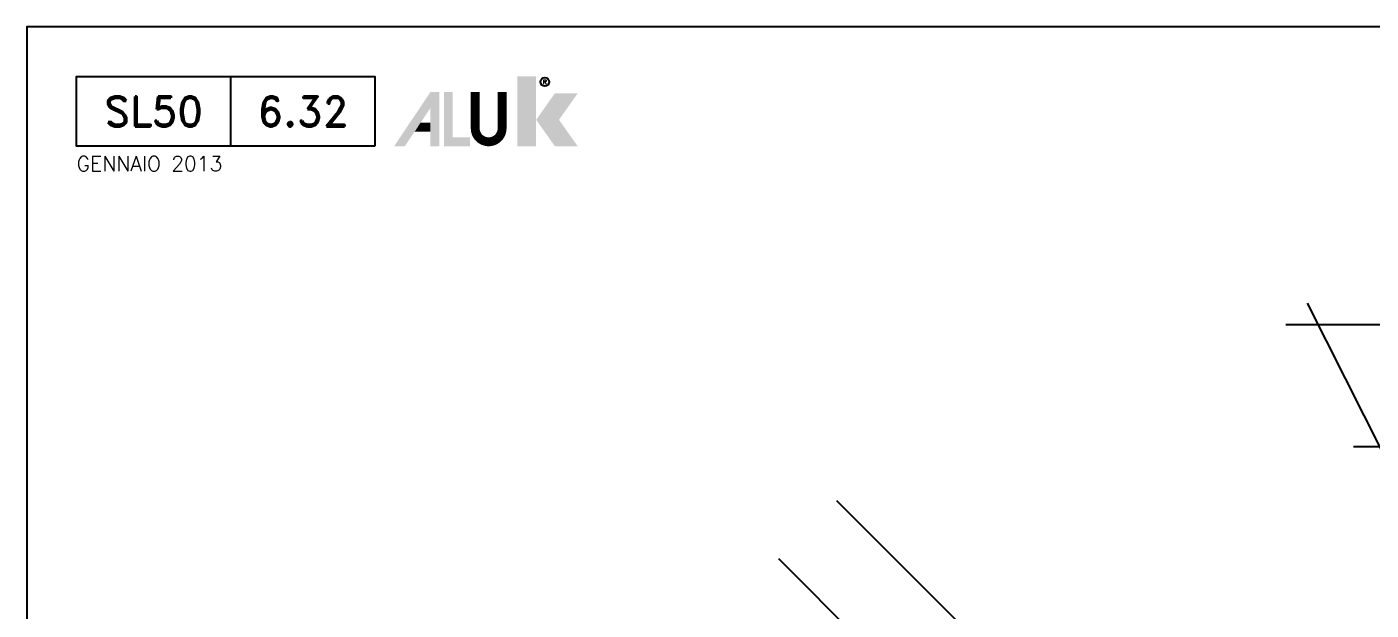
# Model space of a CAD drawing. Extents: x 0 to 4131, y -1600 to 527.
# Drawn here: x 0 to 135.2, y -401.6 to -343 of the extents above; entities that cross this region are included whole.
import ezdxf
from ezdxf.enums import TextEntityAlignment as Align

# ---------------------------------------------------------------- set-up
doc = ezdxf.new("R2010")
doc.units = 0
doc.header["$LTSCALE"] = 7.5
doc.header["$MEASUREMENT"] = 0
for name, color, linetype in [('GOMMA', 3, 'CONTINUOUS'), ('MARCHIO', 7, 'CONTINUOUS'), ('QUOTE', 254, 'CONTINUOUS')]:
    doc.layers.add(name, color=color, linetype=linetype)
doc.styles.add('RD', font='ROMAND.SHX', dxfattribs={"height": 3})
doc.styles.get("Standard").update_dxf_attribs({"font": 'romans.shx'})

# ---------------------------------------------------------------- blocks, each defined once
blk = doc.blocks.new('nms')
at = {"layer": 'MARCHIO'}
blk.add_line((20.5, -12), (20.5, -5), dxfattribs=at)
blk.add_lwpolyline([(35, -12), (5, -12), (5, -5), (35, -5)], close=True, dxfattribs=at)
at = {"layer": 'MARCHIO', "const_width": 0.894}
blk.add_lwpolyline([(47.78, -6.56), (47.78, -10.2, -1), (45.08, -10.2), (45.08, -6.56)], format="xyb", dxfattribs=at)
at = {"layer": 'MARCHIO'}
blk.add_circle((52.08, -5.53), 0.442, dxfattribs=at)
for points in [[(49.3, -4.96), (51.18, -4.96), (49.3, -12), (51.18, -12)], [(36.93, -12), (38, -12), (40.56, -6.56), (40.58, -8.14)], [(40.56, -6.56), (40.58, -8.14), (41.47, -6.56), (41.47, -12)], [(41.93, -6.56), (42.82, -6.56), (41.93, -12), (42.82, -11.11)], [(53.08, -6.68), (55.38, -6.68), (51.21, -9.34), (53.5, -9.34)], [(40.58, -12), (41.47, -12), (40.58, -8.14)], [(51.21, -9.34), (53.5, -9.34), (53.08, -12), (55.38, -12)], [(39.58, -9.63), (38.99, -10.53), (40.58, -9.63), (40.58, -10.53)], [(42.82, -11.11), (41.93, -12), (44.54, -11.11), (44.54, -12)]]:
    blk.add_solid(points, dxfattribs=at)
blk.add_text('R', height=0.444, dxfattribs=at).set_placement((52.08, -5.53), align=Align.MIDDLE)
at = {"layer": 'MARCHIO', "color": 2, "style": 'RD'}
for tag, p in [('SERIE', (12.75, -8.5)), ('PAG', (27.75, -8.5))]:
    blk.add_attdef(tag, text='', height=3, dxfattribs=at).set_placement(p, align=Align.MIDDLE)
at = {"layer": 'MARCHIO', "color": 2}
blk.add_attdef('REVISIONE', (5, -14.5), '', height=1.5, dxfattribs=at)

msp = doc.modelspace()

# ---------------------------------------------------------------- linework, layer by layer
at = {"layer": 'GOMMA'}
for p, q in [((141.9665, -397.0157), (128.7473, -370.7625)), ((126.5873, -372.9225), (158.9873, -372.9225)), ((133.369, -385.1625), (165.769, -385.1625))]:
    msp.add_line(p, q, dxfattribs=at)
at = {"layer": 'MARCHIO'}
msp.add_lwpolyline([(0, -640), (210, -640), (210, -343), (0, -343)], close=True, dxfattribs=at)
at = {"layer": 'QUOTE'}
for p, q in [((132.0144, -441.2011), (81.4452, -390.6319)), ((119.229, -440.1216), (75.5904, -396.4829))]:
    msp.add_line(p, q, dxfattribs=at)

# ---------------------------------------------------------------- block references
at = {"layer": 'MARCHIO'}
msp.add_blockref('nms', (0, -343), dxfattribs=at).add_auto_attribs({'SERIE': 'SL50', 'PAG': '6.32', 'REVISIONE': 'GENNAIO 2013'})

doc.saveas('drawing.dxf')
